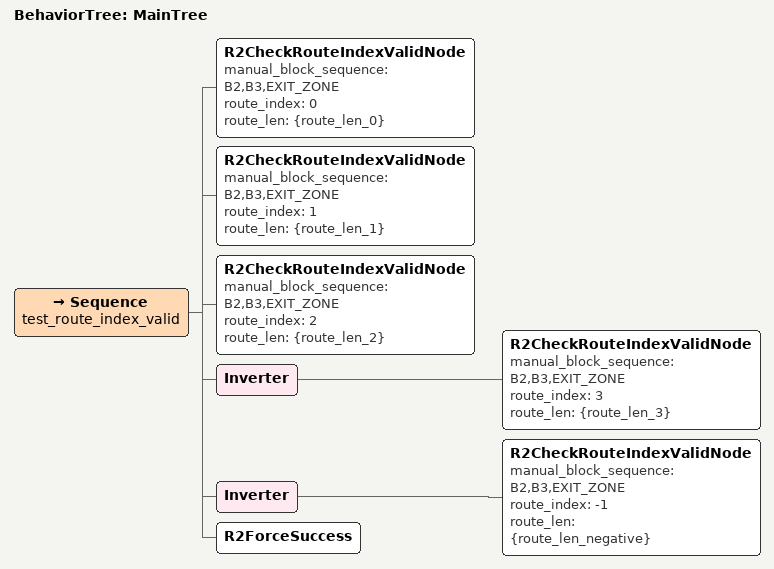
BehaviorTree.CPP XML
<root BTCPP_format="4" main_tree_to_execute="MainTree">
  <BehaviorTree ID="MainTree">
    <Sequence name="test_route_index_valid">

      <!-- 合法：route_index=0，对应 B2 -->
      <R2CheckRouteIndexValidNode
        manual_block_sequence="B2,B3,EXIT_ZONE"
        route_index="0"
        route_len="{route_len_0}" />

      <!-- 合法：route_index=1，对应 B3 -->
      <R2CheckRouteIndexValidNode
        manual_block_sequence="B2,B3,EXIT_ZONE"
        route_index="1"
        route_len="{route_len_1}" />

      <!-- 合法：route_index=2，对应 EXIT_ZONE -->
      <R2CheckRouteIndexValidNode
        manual_block_sequence="B2,B3,EXIT_ZONE"
        route_index="2"
        route_len="{route_len_2}" />

      <!-- 不合法：route_index=3，路线已经走完。
           这里用 Inverter 把 FAILURE 变成 SUCCESS，
           这样可以证明 route_index=3 确实被判成了不合法。 -->
      <Inverter>
        <R2CheckRouteIndexValidNode
          manual_block_sequence="B2,B3,EXIT_ZONE"
          route_index="3"
          route_len="{route_len_3}" />
      </Inverter>

      <!-- 不合法：route_index=-1 -->
      <Inverter>
        <R2CheckRouteIndexValidNode
          manual_block_sequence="B2,B3,EXIT_ZONE"
          route_index="-1"
          route_len="{route_len_negative}" />
      </Inverter>

      <R2ForceSuccess />

    </Sequence>
  </BehaviorTree>
</root>
